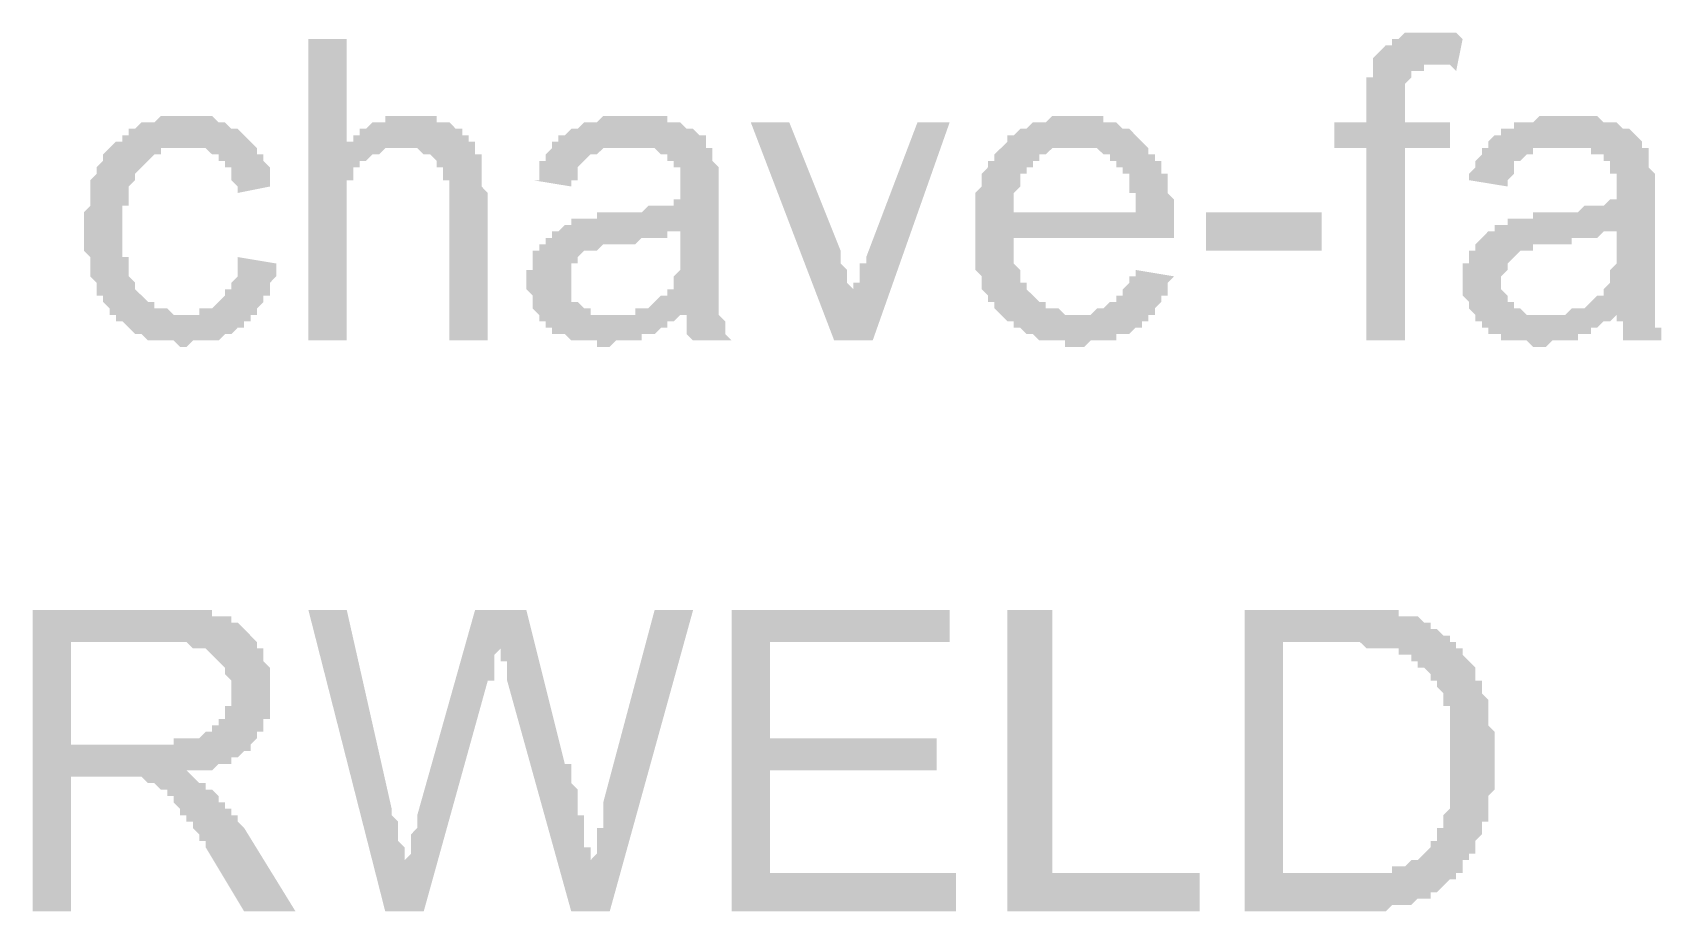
# Model space of a CAD drawing. Header units: millimetres. Extents: x 3949 to 6216, y -1987 to -943.
# Drawn here: x 4963.38 to 4975.78, y -1678.71 to -1672.02 of the extents above; entities that cross this region are included whole.
import ezdxf

# ---------------------------------------------------------------- set-up
doc = ezdxf.new("R2010")
doc.units = ezdxf.units.MM
doc.layers.add('PADRÃO DE ENTRADA', color=7, linetype='Continuous', lineweight=0)

msp = doc.modelspace()

# ---------------------------------------------------------------- hatches: boundary and pattern name
at = {"layer": 'PADRÃO DE ENTRADA', "transparency": 33554559}
for points in [[(4965.476, -1674.364), (4965.476, -1672.07), (4965.768, -1672.07), (4965.768, -1672.9), (4965.768, -1672.851), (4965.817, -1672.851), (4965.817, -1672.802), (4965.866, -1672.802), (4965.866, -1672.753), (4965.915, -1672.753), (4965.915, -1672.753), (4965.964, -1672.704), (4965.964, -1672.704), (4966.013, -1672.704), (4966.013, -1672.704), (4966.061, -1672.704), (4966.061, -1672.655), (4966.11, -1672.655), (4966.159, -1672.655), (4966.159, -1672.655), (4966.208, -1672.655), (4966.257, -1672.655), (4966.257, -1672.655), (4966.305, -1672.655), (4966.305, -1672.655), (4966.354, -1672.655), (4966.403, -1672.655), (4966.403, -1672.655), (4966.452, -1672.655), (4966.452, -1672.704), (4966.501, -1672.704), (4966.55, -1672.704), (4966.55, -1672.704), (4966.55, -1672.704), (4966.598, -1672.753), (4966.647, -1672.753), (4966.647, -1672.802), (4966.696, -1672.802), (4966.696, -1672.802), (4966.696, -1672.851), (4966.745, -1672.851), (4966.745, -1672.9), (4966.745, -1672.948), (4966.745, -1672.948), (4966.794, -1672.948), (4966.794, -1672.997), (4966.794, -1672.997), (4966.794, -1673.046), (4966.794, -1673.046), (4966.794, -1673.095), (4966.794, -1673.144), (4966.794, -1673.144), (4966.794, -1673.192), (4966.842, -1673.241), (4966.842, -1673.241), (4966.842, -1673.29), (4966.842, -1674.364), (4966.55, -1674.364), (4966.55, -1673.29), (4966.55, -1673.241), (4966.55, -1673.241), (4966.55, -1673.192), (4966.55, -1673.144), (4966.501, -1673.144), (4966.501, -1673.095), (4966.501, -1673.046), (4966.501, -1673.046), (4966.452, -1673.046), (4966.452, -1672.997), (4966.452, -1672.997), (4966.452, -1672.997), (4966.403, -1672.948), (4966.403, -1672.948), (4966.354, -1672.948), (4966.305, -1672.9), (4966.305, -1672.9), (4966.257, -1672.9), (4966.208, -1672.9), (4966.208, -1672.9), (4966.208, -1672.9), (4966.159, -1672.9), (4966.11, -1672.9), (4966.11, -1672.9), (4966.061, -1672.9), (4966.013, -1672.948), (4966.013, -1672.948), (4965.964, -1672.948), (4965.964, -1672.948), (4965.915, -1672.997), (4965.915, -1672.997), (4965.866, -1672.997), (4965.866, -1673.046), (4965.817, -1673.046), (4965.817, -1673.095), (4965.817, -1673.144), (4965.817, -1673.144), (4965.768, -1673.144), (4965.768, -1673.192), (4965.768, -1673.192), (4965.768, -1673.241), (4965.768, -1673.29), (4965.768, -1673.29), (4965.768, -1673.339), (4965.768, -1673.388), (4965.768, -1673.437), (4965.768, -1673.437), (4965.768, -1674.364)], [(4973.531, -1674.364), (4973.531, -1672.9), (4973.287, -1672.9), (4973.287, -1672.704), (4973.531, -1672.704), (4973.531, -1672.509), (4973.531, -1672.46), (4973.531, -1672.46), (4973.531, -1672.411), (4973.531, -1672.362), (4973.58, -1672.362), (4973.58, -1672.314), (4973.58, -1672.265), (4973.58, -1672.265), (4973.58, -1672.216), (4973.58, -1672.216), (4973.629, -1672.167), (4973.629, -1672.167), (4973.677, -1672.118), (4973.677, -1672.118), (4973.726, -1672.118), (4973.726, -1672.07), (4973.726, -1672.07), (4973.775, -1672.07), (4973.775, -1672.07), (4973.824, -1672.021), (4973.873, -1672.021), (4973.873, -1672.021), (4973.921, -1672.021), (4973.97, -1672.021), (4973.97, -1672.021), (4974.019, -1672.021), (4974.019, -1672.021), (4974.068, -1672.021), (4974.117, -1672.021), (4974.117, -1672.021), (4974.166, -1672.021), (4974.166, -1672.021), (4974.214, -1672.021), (4974.263, -1672.07), (4974.263, -1672.07), (4974.214, -1672.314), (4974.214, -1672.314), (4974.166, -1672.265), (4974.117, -1672.265), (4974.117, -1672.265), (4974.068, -1672.265), (4974.068, -1672.265), (4974.019, -1672.265), (4973.97, -1672.265), (4973.97, -1672.314), (4973.921, -1672.314), (4973.921, -1672.314), (4973.873, -1672.314), (4973.873, -1672.314), (4973.873, -1672.362), (4973.873, -1672.362), (4973.824, -1672.411), (4973.824, -1672.411), (4973.824, -1672.46), (4973.824, -1672.509), (4973.824, -1672.558), (4973.824, -1672.704), (4974.166, -1672.704), (4974.166, -1672.9), (4973.824, -1672.9), (4973.824, -1674.364)], [(4964.938, -1673.729), (4965.231, -1673.778), (4965.231, -1673.827), (4965.231, -1673.827), (4965.231, -1673.876), (4965.183, -1673.925), (4965.183, -1673.925), (4965.183, -1673.974), (4965.183, -1674.022), (4965.134, -1674.022), (4965.134, -1674.071), (4965.134, -1674.071), (4965.085, -1674.12), (4965.085, -1674.12), (4965.085, -1674.169), (4965.036, -1674.169), (4965.036, -1674.218), (4964.987, -1674.218), (4964.987, -1674.218), (4964.987, -1674.266), (4964.938, -1674.266), (4964.938, -1674.266), (4964.89, -1674.315), (4964.89, -1674.315), (4964.841, -1674.315), (4964.792, -1674.364), (4964.792, -1674.364), (4964.743, -1674.364), (4964.743, -1674.364), (4964.694, -1674.364), (4964.646, -1674.364), (4964.646, -1674.364), (4964.597, -1674.364), (4964.548, -1674.413), (4964.548, -1674.413), (4964.499, -1674.413), (4964.45, -1674.364), (4964.45, -1674.364), (4964.401, -1674.364), (4964.353, -1674.364), (4964.353, -1674.364), (4964.304, -1674.364), (4964.304, -1674.364), (4964.255, -1674.364), (4964.206, -1674.315), (4964.206, -1674.315), (4964.157, -1674.315), (4964.157, -1674.315), (4964.109, -1674.266), (4964.109, -1674.266), (4964.06, -1674.218), (4964.06, -1674.218), (4964.011, -1674.218), (4964.011, -1674.169), (4964.011, -1674.169), (4963.962, -1674.169), (4963.962, -1674.12), (4963.962, -1674.12), (4963.913, -1674.071), (4963.913, -1674.071), (4963.913, -1674.022), (4963.864, -1674.022), (4963.864, -1673.974), (4963.864, -1673.974), (4963.864, -1673.925), (4963.816, -1673.876), (4963.816, -1673.876), (4963.816, -1673.827), (4963.816, -1673.827), (4963.816, -1673.778), (4963.816, -1673.729), (4963.816, -1673.729), (4963.767, -1673.681), (4963.767, -1673.632), (4963.767, -1673.583), (4963.767, -1673.583), (4963.767, -1673.534), (4963.767, -1673.485), (4963.767, -1673.437), (4963.767, -1673.437), (4963.767, -1673.388), (4963.816, -1673.339), (4963.816, -1673.339), (4963.816, -1673.29), (4963.816, -1673.241), (4963.816, -1673.241), (4963.816, -1673.192), (4963.816, -1673.192), (4963.816, -1673.144), (4963.864, -1673.095), (4963.864, -1673.095), (4963.864, -1673.046), (4963.864, -1673.046), (4963.864, -1673.046), (4963.913, -1672.997), (4963.913, -1672.948), (4963.913, -1672.948), (4963.962, -1672.9), (4963.962, -1672.9), (4964.011, -1672.851), (4964.011, -1672.851), (4964.06, -1672.851), (4964.06, -1672.802), (4964.109, -1672.802), (4964.109, -1672.753), (4964.157, -1672.753), (4964.157, -1672.753), (4964.157, -1672.753), (4964.206, -1672.704), (4964.206, -1672.704), (4964.255, -1672.704), (4964.304, -1672.704), (4964.304, -1672.704), (4964.353, -1672.655), (4964.401, -1672.655), (4964.401, -1672.655), (4964.45, -1672.655), (4964.45, -1672.655), (4964.499, -1672.655), (4964.548, -1672.655), (4964.597, -1672.655), (4964.597, -1672.655), (4964.646, -1672.655), (4964.694, -1672.655), (4964.694, -1672.655), (4964.743, -1672.655), (4964.792, -1672.704), (4964.792, -1672.704), (4964.841, -1672.704), (4964.841, -1672.704), (4964.89, -1672.753), (4964.89, -1672.753), (4964.938, -1672.753), (4964.938, -1672.753), (4964.987, -1672.802), (4964.987, -1672.802), (4965.036, -1672.851), (4965.036, -1672.851), (4965.085, -1672.9), (4965.085, -1672.9), (4965.085, -1672.948), (4965.134, -1672.948), (4965.134, -1672.997), (4965.134, -1672.997), (4965.183, -1673.046), (4965.183, -1673.046), (4965.183, -1673.095), (4965.183, -1673.144), (4965.183, -1673.144), (4965.183, -1673.192), (4964.938, -1673.241), (4964.938, -1673.192), (4964.89, -1673.144), (4964.89, -1673.144), (4964.89, -1673.095), (4964.89, -1673.046), (4964.841, -1673.046), (4964.841, -1672.997), (4964.792, -1672.997), (4964.792, -1672.997), (4964.792, -1672.948), (4964.743, -1672.948), (4964.743, -1672.948), (4964.694, -1672.9), (4964.694, -1672.9), (4964.646, -1672.9), (4964.646, -1672.9), (4964.597, -1672.9), (4964.548, -1672.9), (4964.548, -1672.9), (4964.499, -1672.9), (4964.499, -1672.9), (4964.45, -1672.9), (4964.401, -1672.9), (4964.401, -1672.9), (4964.353, -1672.9), (4964.353, -1672.948), (4964.304, -1672.948), (4964.304, -1672.948), (4964.255, -1672.997), (4964.255, -1672.997), (4964.206, -1673.046), (4964.206, -1673.046), (4964.206, -1673.046), (4964.157, -1673.095), (4964.157, -1673.095), (4964.157, -1673.144), (4964.157, -1673.144), (4964.109, -1673.192), (4964.109, -1673.192), (4964.109, -1673.241), (4964.109, -1673.241), (4964.109, -1673.29), (4964.109, -1673.339), (4964.06, -1673.339), (4964.06, -1673.388), (4964.06, -1673.437), (4964.06, -1673.485), (4964.06, -1673.534), (4964.06, -1673.534), (4964.06, -1673.583), (4964.06, -1673.583), (4964.06, -1673.632), (4964.06, -1673.681), (4964.06, -1673.729), (4964.109, -1673.729), (4964.109, -1673.778), (4964.109, -1673.827), (4964.109, -1673.827), (4964.109, -1673.876), (4964.109, -1673.876), (4964.157, -1673.925), (4964.157, -1673.925), (4964.157, -1673.974), (4964.157, -1673.974), (4964.206, -1674.022), (4964.206, -1674.022), (4964.206, -1674.022), (4964.255, -1674.071), (4964.255, -1674.071), (4964.304, -1674.071), (4964.304, -1674.12), (4964.353, -1674.12), (4964.353, -1674.12), (4964.401, -1674.12), (4964.45, -1674.169), (4964.45, -1674.169), (4964.499, -1674.169), (4964.548, -1674.169), (4964.548, -1674.169), (4964.548, -1674.169), (4964.597, -1674.169), (4964.646, -1674.169), (4964.646, -1674.12), (4964.694, -1674.12), (4964.743, -1674.12), (4964.743, -1674.12), (4964.792, -1674.071), (4964.792, -1674.071), (4964.792, -1674.071), (4964.841, -1674.022), (4964.841, -1674.022), (4964.841, -1673.974), (4964.89, -1673.974), (4964.89, -1673.925), (4964.89, -1673.925), (4964.938, -1673.876), (4964.938, -1673.876), (4964.938, -1673.827), (4964.938, -1673.778), (4964.938, -1673.729), (4964.938, -1673.729)], [(4969.479, -1674.364), (4968.844, -1672.704), (4969.137, -1672.704), (4969.528, -1673.681), (4969.528, -1673.729), (4969.528, -1673.729), (4969.528, -1673.778), (4969.576, -1673.827), (4969.576, -1673.827), (4969.576, -1673.876), (4969.576, -1673.876), (4969.576, -1673.925), (4969.625, -1673.974), (4969.625, -1673.974), (4969.625, -1674.022), (4969.625, -1673.974), (4969.625, -1673.974), (4969.625, -1673.925), (4969.674, -1673.925), (4969.674, -1673.876), (4969.674, -1673.876), (4969.674, -1673.827), (4969.674, -1673.778), (4969.723, -1673.778), (4969.723, -1673.729), (4969.723, -1673.729), (4970.113, -1672.704), (4970.358, -1672.704), (4969.772, -1674.364)], [(4966.061, -1678.709), (4965.476, -1676.415), (4965.768, -1676.415), (4966.11, -1677.928), (4966.11, -1677.928), (4966.11, -1677.977), (4966.159, -1678.026), (4966.159, -1678.026), (4966.159, -1678.074), (4966.159, -1678.123), (4966.159, -1678.123), (4966.159, -1678.172), (4966.159, -1678.172), (4966.208, -1678.221), (4966.208, -1678.27), (4966.208, -1678.27), (4966.208, -1678.319), (4966.208, -1678.367), (4966.208, -1678.367), (4966.208, -1678.319), (4966.257, -1678.27), (4966.257, -1678.221), (4966.257, -1678.172), (4966.257, -1678.172), (4966.257, -1678.123), (4966.305, -1678.074), (4966.305, -1678.074), (4966.305, -1678.026), (4966.305, -1678.026), (4966.305, -1677.977), (4966.305, -1677.977), (4966.305, -1677.977), (4966.305, -1677.977), (4966.745, -1676.415), (4967.135, -1676.415), (4967.428, -1677.586), (4967.477, -1677.586), (4967.477, -1677.635), (4967.477, -1677.684), (4967.477, -1677.684), (4967.477, -1677.733), (4967.526, -1677.782), (4967.526, -1677.782), (4967.526, -1677.83), (4967.526, -1677.879), (4967.526, -1677.879), (4967.526, -1677.928), (4967.526, -1677.977), (4967.575, -1677.977), (4967.575, -1678.026), (4967.575, -1678.074), (4967.575, -1678.074), (4967.575, -1678.123), (4967.575, -1678.123), (4967.575, -1678.172), (4967.575, -1678.221), (4967.624, -1678.221), (4967.624, -1678.27), (4967.624, -1678.319), (4967.624, -1678.319), (4967.624, -1678.367), (4967.624, -1678.367), (4967.624, -1678.367), (4967.624, -1678.319), (4967.624, -1678.319), (4967.672, -1678.27), (4967.672, -1678.221), (4967.672, -1678.221), (4967.672, -1678.172), (4967.672, -1678.123), (4967.672, -1678.123), (4967.672, -1678.074), (4967.721, -1678.074), (4967.721, -1678.026), (4967.721, -1677.977), (4967.721, -1677.928), (4967.721, -1677.928), (4967.721, -1677.879), (4968.112, -1676.415), (4968.405, -1676.415), (4967.77, -1678.709), (4967.477, -1678.709), (4966.989, -1676.952), (4966.989, -1676.903), (4966.989, -1676.854), (4966.989, -1676.805), (4966.94, -1676.805), (4966.94, -1676.756), (4966.94, -1676.756), (4966.94, -1676.707), (4966.94, -1676.707), (4966.94, -1676.707), (4966.94, -1676.707), (4966.891, -1676.756), (4966.891, -1676.805), (4966.891, -1676.805), (4966.891, -1676.854), (4966.891, -1676.903), (4966.891, -1676.903), (4966.891, -1676.952), (4966.842, -1676.952), (4966.354, -1678.709)], [(4968.698, -1678.709), (4968.698, -1676.415), (4970.358, -1676.415), (4970.358, -1676.659), (4968.991, -1676.659), (4968.991, -1677.391), (4970.26, -1677.391), (4970.26, -1677.635), (4968.991, -1677.635), (4968.991, -1678.416), (4970.406, -1678.416), (4970.406, -1678.709)], [(4970.797, -1678.709), (4970.797, -1676.415), (4971.139, -1676.415), (4971.139, -1678.416), (4972.262, -1678.416), (4972.262, -1678.709)]]:
    msp.add_hatch(color=7, dxfattribs=at).paths.add_polyline_path(points)
h = msp.add_hatch(color=7, dxfattribs=at)
h.paths.add_polyline_path([(4968.356, -1674.169), (4968.307, -1674.169), (4968.258, -1674.218), (4968.258, -1674.218), (4968.209, -1674.218), (4968.209, -1674.266), (4968.161, -1674.266), (4968.161, -1674.266), (4968.112, -1674.315), (4968.112, -1674.315), (4968.063, -1674.315), (4968.014, -1674.315), (4968.014, -1674.315), (4968.014, -1674.364), (4967.965, -1674.364), (4967.965, -1674.364), (4967.917, -1674.364), (4967.868, -1674.364), (4967.868, -1674.364), (4967.819, -1674.364), (4967.77, -1674.413), (4967.77, -1674.413), (4967.721, -1674.413), (4967.672, -1674.413), (4967.672, -1674.364), (4967.624, -1674.364), (4967.575, -1674.364), (4967.526, -1674.364), (4967.526, -1674.364), (4967.477, -1674.364), (4967.477, -1674.364), (4967.428, -1674.315), (4967.38, -1674.315), (4967.38, -1674.315), (4967.331, -1674.315), (4967.331, -1674.266), (4967.331, -1674.266), (4967.282, -1674.266), (4967.282, -1674.218), (4967.233, -1674.218), (4967.233, -1674.169), (4967.233, -1674.169), (4967.184, -1674.12), (4967.184, -1674.12), (4967.184, -1674.071), (4967.184, -1674.071), (4967.184, -1674.022), (4967.135, -1673.974), (4967.135, -1673.974), (4967.135, -1673.925), (4967.135, -1673.925), (4967.135, -1673.876), (4967.135, -1673.827), (4967.184, -1673.827), (4967.184, -1673.778), (4967.184, -1673.778), (4967.184, -1673.729), (4967.184, -1673.681), (4967.233, -1673.681), (4967.233, -1673.681), (4967.233, -1673.632), (4967.282, -1673.632), (4967.282, -1673.583), (4967.331, -1673.583), (4967.331, -1673.534), (4967.38, -1673.534), (4967.38, -1673.534), (4967.428, -1673.485), (4967.428, -1673.485), (4967.477, -1673.485), (4967.477, -1673.437), (4967.526, -1673.437), (4967.575, -1673.437), (4967.575, -1673.437), (4967.624, -1673.437), (4967.624, -1673.437), (4967.672, -1673.437), (4967.672, -1673.388), (4967.721, -1673.388), (4967.77, -1673.388), (4967.819, -1673.388), (4967.868, -1673.388), (4967.868, -1673.388), (4967.917, -1673.388), (4967.965, -1673.388), (4968.014, -1673.388), (4968.014, -1673.388), (4968.063, -1673.339), (4968.112, -1673.339), (4968.112, -1673.339), (4968.161, -1673.339), (4968.209, -1673.339), (4968.209, -1673.339), (4968.258, -1673.339), (4968.258, -1673.29), (4968.307, -1673.29), (4968.307, -1673.29), (4968.307, -1673.241), (4968.307, -1673.241), (4968.307, -1673.241), (4968.307, -1673.192), (4968.307, -1673.144), (4968.307, -1673.095), (4968.307, -1673.095), (4968.307, -1673.046), (4968.258, -1673.046), (4968.258, -1672.997), (4968.258, -1672.997), (4968.209, -1672.997), (4968.209, -1672.948), (4968.209, -1672.948), (4968.161, -1672.948), (4968.161, -1672.948), (4968.112, -1672.9), (4968.063, -1672.9), (4968.063, -1672.9), (4968.014, -1672.9), (4967.965, -1672.9), (4967.965, -1672.9), (4967.917, -1672.9), (4967.868, -1672.9), (4967.819, -1672.9), (4967.819, -1672.9), (4967.77, -1672.9), (4967.721, -1672.9), (4967.721, -1672.9), (4967.672, -1672.948), (4967.672, -1672.948), (4967.624, -1672.948), (4967.624, -1672.948), (4967.575, -1672.997), (4967.575, -1672.997), (4967.575, -1672.997), (4967.526, -1673.046), (4967.526, -1673.046), (4967.526, -1673.095), (4967.526, -1673.144), (4967.477, -1673.144), (4967.477, -1673.192), (4967.477, -1673.192), (4967.184, -1673.144), (4967.233, -1673.144), (4967.233, -1673.095), (4967.233, -1673.046), (4967.233, -1673.046), (4967.233, -1672.997), (4967.282, -1672.997), (4967.282, -1672.948), (4967.282, -1672.948), (4967.331, -1672.9), (4967.331, -1672.9), (4967.331, -1672.851), (4967.38, -1672.851), (4967.38, -1672.802), (4967.428, -1672.802), (4967.428, -1672.802), (4967.477, -1672.753), (4967.477, -1672.753), (4967.526, -1672.753), (4967.575, -1672.704), (4967.575, -1672.704), (4967.624, -1672.704), (4967.624, -1672.704), (4967.672, -1672.704), (4967.672, -1672.704), (4967.721, -1672.655), (4967.77, -1672.655), (4967.77, -1672.655), (4967.819, -1672.655), (4967.868, -1672.655), (4967.868, -1672.655), (4967.917, -1672.655), (4967.965, -1672.655), (4967.965, -1672.655), (4968.014, -1672.655), (4968.063, -1672.655), (4968.112, -1672.655), (4968.112, -1672.655), (4968.161, -1672.655), (4968.209, -1672.655), (4968.209, -1672.704), (4968.258, -1672.704), (4968.258, -1672.704), (4968.307, -1672.704), (4968.307, -1672.704), (4968.356, -1672.753), (4968.405, -1672.753), (4968.405, -1672.753), (4968.454, -1672.802), (4968.454, -1672.802), (4968.502, -1672.802), (4968.502, -1672.851), (4968.502, -1672.851), (4968.502, -1672.9), (4968.551, -1672.9), (4968.551, -1672.948), (4968.551, -1672.948), (4968.551, -1672.997), (4968.6, -1673.046), (4968.6, -1673.046), (4968.6, -1673.046), (4968.6, -1673.095), (4968.6, -1673.144), (4968.6, -1673.144), (4968.6, -1673.192), (4968.6, -1673.241), (4968.6, -1673.29), (4968.6, -1673.29), (4968.6, -1673.681), (4968.6, -1673.729), (4968.6, -1673.778), (4968.6, -1673.778), (4968.6, -1673.827), (4968.6, -1673.876), (4968.6, -1673.925), (4968.6, -1673.974), (4968.6, -1673.974), (4968.6, -1674.022), (4968.6, -1674.022), (4968.6, -1674.071), (4968.6, -1674.071), (4968.6, -1674.12), (4968.6, -1674.12), (4968.6, -1674.169), (4968.6, -1674.169), (4968.6, -1674.169), (4968.649, -1674.218), (4968.649, -1674.266), (4968.649, -1674.266), (4968.649, -1674.315), (4968.649, -1674.315), (4968.698, -1674.364), (4968.405, -1674.364), (4968.356, -1674.315), (4968.356, -1674.315), (4968.356, -1674.266), (4968.356, -1674.218), (4968.356, -1674.218), (4968.356, -1674.169), (4968.356, -1674.169)], flags=0)
h.paths.add_polyline_path([(4968.307, -1673.534), (4968.307, -1673.534), (4968.258, -1673.534), (4968.258, -1673.534), (4968.209, -1673.534), (4968.209, -1673.583), (4968.161, -1673.583), (4968.112, -1673.583), (4968.112, -1673.583), (4968.063, -1673.583), (4968.014, -1673.583), (4968.014, -1673.583), (4967.965, -1673.632), (4967.917, -1673.632), (4967.868, -1673.632), (4967.868, -1673.632), (4967.819, -1673.632), (4967.77, -1673.632), (4967.721, -1673.632), (4967.721, -1673.632), (4967.672, -1673.681), (4967.624, -1673.681), (4967.624, -1673.681), (4967.624, -1673.681), (4967.575, -1673.681), (4967.526, -1673.729), (4967.526, -1673.729), (4967.526, -1673.778), (4967.477, -1673.778), (4967.477, -1673.778), (4967.477, -1673.827), (4967.477, -1673.876), (4967.477, -1673.876), (4967.477, -1673.925), (4967.477, -1673.925), (4967.477, -1673.974), (4967.477, -1674.022), (4967.477, -1674.022), (4967.477, -1674.071), (4967.526, -1674.071), (4967.526, -1674.071), (4967.575, -1674.12), (4967.575, -1674.12), (4967.624, -1674.12), (4967.624, -1674.169), (4967.672, -1674.169), (4967.721, -1674.169), (4967.721, -1674.169), (4967.77, -1674.169), (4967.77, -1674.169), (4967.819, -1674.169), (4967.868, -1674.169), (4967.868, -1674.169), (4967.917, -1674.169), (4967.965, -1674.169), (4967.965, -1674.12), (4968.014, -1674.12), (4968.014, -1674.12), (4968.063, -1674.12), (4968.063, -1674.12), (4968.112, -1674.071), (4968.112, -1674.071), (4968.161, -1674.022), (4968.161, -1674.022), (4968.209, -1674.022), (4968.209, -1673.974), (4968.258, -1673.974), (4968.258, -1673.925), (4968.258, -1673.925), (4968.258, -1673.876), (4968.258, -1673.876), (4968.307, -1673.827), (4968.307, -1673.778), (4968.307, -1673.778), (4968.307, -1673.729), (4968.307, -1673.681), (4968.307, -1673.681), (4968.307, -1673.632), (4968.307, -1673.632)], flags=0)
h = msp.add_hatch(color=7, dxfattribs=at)
h.paths.add_polyline_path([(4971.773, -1673.827), (4972.066, -1673.876), (4972.066, -1673.876), (4972.017, -1673.925), (4972.017, -1673.974), (4972.017, -1673.974), (4972.017, -1674.022), (4971.969, -1674.022), (4971.969, -1674.071), (4971.969, -1674.071), (4971.92, -1674.12), (4971.92, -1674.12), (4971.92, -1674.169), (4971.871, -1674.169), (4971.871, -1674.218), (4971.822, -1674.218), (4971.822, -1674.266), (4971.822, -1674.266), (4971.773, -1674.266), (4971.773, -1674.266), (4971.725, -1674.315), (4971.725, -1674.315), (4971.676, -1674.315), (4971.627, -1674.315), (4971.627, -1674.364), (4971.578, -1674.364), (4971.578, -1674.364), (4971.529, -1674.364), (4971.48, -1674.364), (4971.48, -1674.364), (4971.432, -1674.364), (4971.383, -1674.413), (4971.383, -1674.413), (4971.334, -1674.413), (4971.334, -1674.413), (4971.285, -1674.413), (4971.236, -1674.413), (4971.236, -1674.364), (4971.188, -1674.364), (4971.139, -1674.364), (4971.139, -1674.364), (4971.09, -1674.364), (4971.041, -1674.364), (4971.041, -1674.364), (4970.992, -1674.315), (4970.992, -1674.315), (4970.943, -1674.315), (4970.943, -1674.315), (4970.895, -1674.266), (4970.895, -1674.266), (4970.846, -1674.266), (4970.846, -1674.218), (4970.797, -1674.218), (4970.797, -1674.218), (4970.748, -1674.169), (4970.748, -1674.169), (4970.748, -1674.169), (4970.699, -1674.12), (4970.699, -1674.12), (4970.699, -1674.071), (4970.65, -1674.071), (4970.65, -1674.022), (4970.65, -1674.022), (4970.602, -1673.974), (4970.602, -1673.974), (4970.602, -1673.925), (4970.602, -1673.876), (4970.602, -1673.876), (4970.553, -1673.827), (4970.553, -1673.827), (4970.553, -1673.778), (4970.553, -1673.729), (4970.553, -1673.729), (4970.553, -1673.681), (4970.553, -1673.632), (4970.553, -1673.583), (4970.553, -1673.583), (4970.553, -1673.534), (4970.553, -1673.485), (4970.553, -1673.485), (4970.553, -1673.437), (4970.553, -1673.388), (4970.553, -1673.339), (4970.553, -1673.339), (4970.553, -1673.29), (4970.553, -1673.241), (4970.553, -1673.241), (4970.602, -1673.192), (4970.602, -1673.192), (4970.602, -1673.144), (4970.602, -1673.095), (4970.602, -1673.095), (4970.65, -1673.046), (4970.65, -1673.046), (4970.65, -1672.997), (4970.699, -1672.997), (4970.699, -1672.948), (4970.699, -1672.948), (4970.748, -1672.9), (4970.748, -1672.9), (4970.748, -1672.9), (4970.797, -1672.851), (4970.797, -1672.851), (4970.797, -1672.802), (4970.846, -1672.802), (4970.846, -1672.802), (4970.895, -1672.753), (4970.895, -1672.753), (4970.943, -1672.753), (4970.992, -1672.704), (4970.992, -1672.704), (4971.041, -1672.704), (4971.041, -1672.704), (4971.09, -1672.704), (4971.139, -1672.655), (4971.139, -1672.655), (4971.188, -1672.655), (4971.188, -1672.655), (4971.236, -1672.655), (4971.285, -1672.655), (4971.334, -1672.655), (4971.334, -1672.655), (4971.334, -1672.655), (4971.383, -1672.655), (4971.432, -1672.655), (4971.432, -1672.655), (4971.48, -1672.655), (4971.529, -1672.655), (4971.529, -1672.704), (4971.578, -1672.704), (4971.578, -1672.704), (4971.627, -1672.704), (4971.627, -1672.704), (4971.676, -1672.753), (4971.725, -1672.753), (4971.725, -1672.753), (4971.773, -1672.802), (4971.773, -1672.802), (4971.822, -1672.851), (4971.822, -1672.851), (4971.822, -1672.851), (4971.871, -1672.9), (4971.871, -1672.9), (4971.871, -1672.948), (4971.92, -1672.948), (4971.92, -1672.948), (4971.92, -1672.997), (4971.969, -1672.997), (4971.969, -1673.046), (4971.969, -1673.095), (4972.017, -1673.095), (4972.017, -1673.144), (4972.017, -1673.144), (4972.017, -1673.192), (4972.017, -1673.192), (4972.017, -1673.241), (4972.066, -1673.29), (4972.066, -1673.29), (4972.066, -1673.339), (4972.066, -1673.388), (4972.066, -1673.437), (4972.066, -1673.437), (4972.066, -1673.485), (4972.066, -1673.534), (4972.066, -1673.534), (4972.066, -1673.583), (4972.066, -1673.583), (4970.846, -1673.583), (4970.846, -1673.632), (4970.846, -1673.681), (4970.846, -1673.681), (4970.846, -1673.729), (4970.846, -1673.778), (4970.846, -1673.778), (4970.895, -1673.827), (4970.895, -1673.876), (4970.895, -1673.876), (4970.895, -1673.925), (4970.943, -1673.925), (4970.943, -1673.974), (4970.943, -1673.974), (4970.992, -1674.022), (4970.992, -1674.022), (4970.992, -1674.022), (4971.041, -1674.071), (4971.041, -1674.071), (4971.09, -1674.071), (4971.09, -1674.12), (4971.139, -1674.12), (4971.139, -1674.12), (4971.188, -1674.12), (4971.236, -1674.169), (4971.236, -1674.169), (4971.285, -1674.169), (4971.334, -1674.169), (4971.334, -1674.169), (4971.383, -1674.169), (4971.383, -1674.169), (4971.432, -1674.169), (4971.48, -1674.12), (4971.48, -1674.12), (4971.529, -1674.12), (4971.529, -1674.12), (4971.578, -1674.071), (4971.578, -1674.071), (4971.627, -1674.071), (4971.627, -1674.022), (4971.676, -1674.022), (4971.676, -1673.974), (4971.676, -1673.974), (4971.725, -1673.925), (4971.725, -1673.925), (4971.725, -1673.876), (4971.773, -1673.876), (4971.773, -1673.827), (4971.773, -1673.827)], flags=0)
h.paths.add_polyline_path([(4970.846, -1673.388), (4971.773, -1673.388), (4971.773, -1673.339), (4971.773, -1673.29), (4971.773, -1673.241), (4971.725, -1673.241), (4971.725, -1673.192), (4971.725, -1673.144), (4971.725, -1673.144), (4971.725, -1673.095), (4971.676, -1673.095), (4971.676, -1673.046), (4971.676, -1673.046), (4971.627, -1673.046), (4971.627, -1672.997), (4971.578, -1672.997), (4971.578, -1672.948), (4971.529, -1672.948), (4971.529, -1672.948), (4971.48, -1672.9), (4971.48, -1672.9), (4971.432, -1672.9), (4971.383, -1672.9), (4971.383, -1672.9), (4971.334, -1672.9), (4971.334, -1672.9), (4971.285, -1672.9), (4971.236, -1672.9), (4971.236, -1672.9), (4971.188, -1672.9), (4971.139, -1672.9), (4971.139, -1672.9), (4971.09, -1672.948), (4971.09, -1672.948), (4971.041, -1672.948), (4971.041, -1672.997), (4970.992, -1672.997), (4970.992, -1672.997), (4970.992, -1673.046), (4970.943, -1673.046), (4970.943, -1673.095), (4970.895, -1673.095), (4970.895, -1673.144), (4970.895, -1673.144), (4970.895, -1673.192), (4970.846, -1673.241), (4970.846, -1673.241), (4970.846, -1673.29), (4970.846, -1673.339), (4970.846, -1673.339), (4970.846, -1673.388)], flags=0)
h = msp.add_hatch(color=7, dxfattribs=at)
h.paths.add_polyline_path([(4975.435, -1674.169), (4975.435, -1674.169), (4975.386, -1674.218), (4975.386, -1674.218), (4975.337, -1674.218), (4975.288, -1674.266), (4975.288, -1674.266), (4975.24, -1674.266), (4975.24, -1674.315), (4975.191, -1674.315), (4975.191, -1674.315), (4975.142, -1674.315), (4975.142, -1674.315), (4975.142, -1674.364), (4975.093, -1674.364), (4975.044, -1674.364), (4975.044, -1674.364), (4974.995, -1674.364), (4974.947, -1674.364), (4974.947, -1674.364), (4974.898, -1674.413), (4974.849, -1674.413), (4974.849, -1674.413), (4974.8, -1674.413), (4974.751, -1674.364), (4974.751, -1674.364), (4974.703, -1674.364), (4974.654, -1674.364), (4974.654, -1674.364), (4974.605, -1674.364), (4974.556, -1674.364), (4974.556, -1674.315), (4974.507, -1674.315), (4974.507, -1674.315), (4974.458, -1674.315), (4974.458, -1674.266), (4974.41, -1674.266), (4974.41, -1674.266), (4974.41, -1674.218), (4974.361, -1674.218), (4974.361, -1674.169), (4974.361, -1674.169), (4974.312, -1674.12), (4974.312, -1674.12), (4974.312, -1674.071), (4974.312, -1674.071), (4974.263, -1674.022), (4974.263, -1673.974), (4974.263, -1673.974), (4974.263, -1673.925), (4974.263, -1673.925), (4974.263, -1673.876), (4974.263, -1673.827), (4974.263, -1673.827), (4974.263, -1673.778), (4974.312, -1673.778), (4974.312, -1673.729), (4974.312, -1673.681), (4974.312, -1673.681), (4974.361, -1673.681), (4974.361, -1673.632), (4974.361, -1673.632), (4974.41, -1673.583), (4974.41, -1673.583), (4974.458, -1673.534), (4974.458, -1673.534), (4974.507, -1673.534), (4974.507, -1673.485), (4974.556, -1673.485), (4974.605, -1673.485), (4974.605, -1673.437), (4974.654, -1673.437), (4974.654, -1673.437), (4974.703, -1673.437), (4974.703, -1673.437), (4974.751, -1673.437), (4974.8, -1673.437), (4974.8, -1673.388), (4974.849, -1673.388), (4974.898, -1673.388), (4974.947, -1673.388), (4974.947, -1673.388), (4974.995, -1673.388), (4975.044, -1673.388), (4975.093, -1673.388), (4975.142, -1673.388), (4975.142, -1673.388), (4975.191, -1673.339), (4975.24, -1673.339), (4975.24, -1673.339), (4975.288, -1673.339), (4975.288, -1673.339), (4975.337, -1673.339), (4975.337, -1673.339), (4975.386, -1673.29), (4975.386, -1673.29), (4975.435, -1673.29), (4975.435, -1673.241), (4975.435, -1673.241), (4975.435, -1673.241), (4975.435, -1673.192), (4975.435, -1673.144), (4975.435, -1673.095), (4975.386, -1673.095), (4975.386, -1673.046), (4975.386, -1673.046), (4975.386, -1672.997), (4975.337, -1672.997), (4975.337, -1672.997), (4975.337, -1672.948), (4975.288, -1672.948), (4975.288, -1672.948), (4975.24, -1672.948), (4975.24, -1672.9), (4975.191, -1672.9), (4975.142, -1672.9), (4975.142, -1672.9), (4975.093, -1672.9), (4975.044, -1672.9), (4975.044, -1672.9), (4974.995, -1672.9), (4974.947, -1672.9), (4974.898, -1672.9), (4974.898, -1672.9), (4974.849, -1672.9), (4974.8, -1672.9), (4974.8, -1672.948), (4974.751, -1672.948), (4974.751, -1672.948), (4974.751, -1672.948), (4974.703, -1672.997), (4974.703, -1672.997), (4974.654, -1672.997), (4974.654, -1673.046), (4974.654, -1673.046), (4974.654, -1673.095), (4974.605, -1673.144), (4974.605, -1673.144), (4974.605, -1673.192), (4974.605, -1673.192), (4974.312, -1673.144), (4974.312, -1673.144), (4974.312, -1673.095), (4974.361, -1673.046), (4974.361, -1673.046), (4974.361, -1672.997), (4974.361, -1672.997), (4974.41, -1672.948), (4974.41, -1672.948), (4974.41, -1672.9), (4974.458, -1672.9), (4974.458, -1672.851), (4974.458, -1672.851), (4974.507, -1672.802), (4974.507, -1672.802), (4974.556, -1672.802), (4974.556, -1672.753), (4974.605, -1672.753), (4974.654, -1672.753), (4974.654, -1672.704), (4974.703, -1672.704), (4974.703, -1672.704), (4974.751, -1672.704), (4974.751, -1672.704), (4974.8, -1672.704), (4974.849, -1672.655), (4974.849, -1672.655), (4974.898, -1672.655), (4974.947, -1672.655), (4974.947, -1672.655), (4974.995, -1672.655), (4975.044, -1672.655), (4975.044, -1672.655), (4975.093, -1672.655), (4975.142, -1672.655), (4975.191, -1672.655), (4975.191, -1672.655), (4975.24, -1672.655), (4975.288, -1672.655), (4975.288, -1672.655), (4975.337, -1672.704), (4975.386, -1672.704), (4975.386, -1672.704), (4975.435, -1672.704), (4975.435, -1672.704), (4975.484, -1672.753), (4975.533, -1672.753), (4975.533, -1672.753), (4975.581, -1672.802), (4975.581, -1672.802), (4975.581, -1672.802), (4975.63, -1672.851), (4975.63, -1672.851), (4975.63, -1672.9), (4975.679, -1672.9), (4975.679, -1672.948), (4975.679, -1672.948), (4975.679, -1672.997), (4975.679, -1673.046), (4975.679, -1673.046), (4975.679, -1673.046), (4975.728, -1673.095), (4975.728, -1673.144), (4975.728, -1673.144), (4975.728, -1673.192), (4975.728, -1673.241), (4975.728, -1673.29), (4975.728, -1673.29), (4975.728, -1673.681), (4975.728, -1673.729), (4975.728, -1673.778), (4975.728, -1673.778), (4975.728, -1673.827), (4975.728, -1673.876), (4975.728, -1673.925), (4975.728, -1673.974), (4975.728, -1673.974), (4975.728, -1674.022), (4975.728, -1674.022), (4975.728, -1674.071), (4975.728, -1674.071), (4975.728, -1674.12), (4975.728, -1674.12), (4975.728, -1674.169), (4975.728, -1674.169), (4975.728, -1674.169), (4975.728, -1674.218), (4975.728, -1674.266), (4975.777, -1674.266), (4975.777, -1674.315), (4975.777, -1674.315), (4975.777, -1674.364), (4975.484, -1674.364), (4975.484, -1674.315), (4975.484, -1674.315), (4975.484, -1674.266), (4975.484, -1674.218), (4975.435, -1674.218), (4975.435, -1674.169), (4975.435, -1674.169)], flags=0)
h.paths.add_polyline_path([(4975.435, -1673.534), (4975.386, -1673.534), (4975.386, -1673.534), (4975.337, -1673.534), (4975.337, -1673.534), (4975.288, -1673.583), (4975.288, -1673.583), (4975.24, -1673.583), (4975.191, -1673.583), (4975.191, -1673.583), (4975.142, -1673.583), (4975.093, -1673.583), (4975.093, -1673.632), (4975.044, -1673.632), (4974.995, -1673.632), (4974.947, -1673.632), (4974.947, -1673.632), (4974.898, -1673.632), (4974.849, -1673.632), (4974.8, -1673.632), (4974.8, -1673.681), (4974.751, -1673.681), (4974.751, -1673.681), (4974.703, -1673.681), (4974.703, -1673.681), (4974.654, -1673.729), (4974.654, -1673.729), (4974.605, -1673.778), (4974.605, -1673.778), (4974.605, -1673.778), (4974.605, -1673.827), (4974.556, -1673.876), (4974.556, -1673.876), (4974.556, -1673.925), (4974.556, -1673.925), (4974.556, -1673.974), (4974.605, -1674.022), (4974.605, -1674.022), (4974.605, -1674.071), (4974.654, -1674.071), (4974.654, -1674.071), (4974.654, -1674.12), (4974.703, -1674.12), (4974.703, -1674.12), (4974.751, -1674.169), (4974.8, -1674.169), (4974.8, -1674.169), (4974.849, -1674.169), (4974.898, -1674.169), (4974.898, -1674.169), (4974.947, -1674.169), (4974.995, -1674.169), (4974.995, -1674.169), (4975.044, -1674.169), (4975.044, -1674.169), (4975.093, -1674.12), (4975.142, -1674.12), (4975.142, -1674.12), (4975.191, -1674.12), (4975.191, -1674.12), (4975.24, -1674.071), (4975.24, -1674.071), (4975.288, -1674.022), (4975.288, -1674.022), (4975.337, -1674.022), (4975.337, -1673.974), (4975.337, -1673.974), (4975.386, -1673.925), (4975.386, -1673.925), (4975.386, -1673.876), (4975.386, -1673.876), (4975.386, -1673.827), (4975.435, -1673.778), (4975.435, -1673.778), (4975.435, -1673.729), (4975.435, -1673.681), (4975.435, -1673.681), (4975.435, -1673.632), (4975.435, -1673.632)], flags=0)
h = msp.add_hatch(color=7, dxfattribs=at)
h.paths.add_polyline_path([(4963.376, -1678.709), (4963.376, -1676.415), (4964.353, -1676.415), (4964.401, -1676.415), (4964.45, -1676.415), (4964.499, -1676.415), (4964.548, -1676.415), (4964.548, -1676.415), (4964.597, -1676.415), (4964.646, -1676.415), (4964.646, -1676.415), (4964.694, -1676.415), (4964.743, -1676.415), (4964.743, -1676.463), (4964.792, -1676.463), (4964.792, -1676.463), (4964.841, -1676.463), (4964.841, -1676.463), (4964.89, -1676.463), (4964.89, -1676.512), (4964.938, -1676.512), (4964.938, -1676.512), (4964.987, -1676.561), (4964.987, -1676.561), (4965.036, -1676.61), (4965.036, -1676.61), (4965.085, -1676.659), (4965.085, -1676.659), (4965.085, -1676.707), (4965.134, -1676.707), (4965.134, -1676.756), (4965.134, -1676.756), (4965.134, -1676.805), (4965.183, -1676.854), (4965.183, -1676.854), (4965.183, -1676.903), (4965.183, -1676.903), (4965.183, -1676.952), (4965.183, -1677), (4965.183, -1677), (4965.183, -1677.049), (4965.183, -1677.049), (4965.183, -1677.098), (4965.183, -1677.147), (4965.183, -1677.147), (4965.183, -1677.196), (4965.183, -1677.245), (4965.134, -1677.245), (4965.134, -1677.293), (4965.134, -1677.293), (4965.134, -1677.342), (4965.085, -1677.342), (4965.085, -1677.391), (4965.085, -1677.391), (4965.036, -1677.44), (4965.036, -1677.44), (4965.036, -1677.489), (4964.987, -1677.489), (4964.987, -1677.489), (4964.938, -1677.537), (4964.938, -1677.537), (4964.89, -1677.537), (4964.89, -1677.586), (4964.841, -1677.586), (4964.841, -1677.586), (4964.792, -1677.586), (4964.743, -1677.635), (4964.743, -1677.635), (4964.694, -1677.635), (4964.646, -1677.635), (4964.646, -1677.635), (4964.597, -1677.635), (4964.548, -1677.635), (4964.548, -1677.635), (4964.597, -1677.684), (4964.597, -1677.684), (4964.646, -1677.733), (4964.646, -1677.733), (4964.694, -1677.733), (4964.694, -1677.782), (4964.743, -1677.782), (4964.743, -1677.782), (4964.792, -1677.83), (4964.792, -1677.83), (4964.792, -1677.879), (4964.841, -1677.879), (4964.841, -1677.928), (4964.89, -1677.928), (4964.89, -1677.977), (4964.938, -1677.977), (4964.938, -1678.026), (4964.938, -1678.026), (4964.987, -1678.074), (4964.987, -1678.074), (4965.378, -1678.709), (4964.987, -1678.709), (4964.694, -1678.221), (4964.694, -1678.172), (4964.646, -1678.172), (4964.646, -1678.123), (4964.597, -1678.074), (4964.597, -1678.074), (4964.597, -1678.026), (4964.548, -1678.026), (4964.548, -1677.977), (4964.499, -1677.977), (4964.499, -1677.928), (4964.499, -1677.928), (4964.499, -1677.928), (4964.45, -1677.879), (4964.45, -1677.83), (4964.401, -1677.83), (4964.401, -1677.782), (4964.353, -1677.782), (4964.353, -1677.782), (4964.304, -1677.733), (4964.304, -1677.733), (4964.255, -1677.733), (4964.255, -1677.733), (4964.206, -1677.684), (4964.206, -1677.684), (4964.157, -1677.684), (4964.157, -1677.684), (4964.109, -1677.684), (4964.06, -1677.684), (4964.011, -1677.684), (4964.011, -1677.684), (4963.669, -1677.684), (4963.669, -1678.709)], flags=0)
h.paths.add_polyline_path([(4963.669, -1677.44), (4964.304, -1677.44), (4964.353, -1677.44), (4964.401, -1677.44), (4964.45, -1677.44), (4964.45, -1677.391), (4964.499, -1677.391), (4964.548, -1677.391), (4964.548, -1677.391), (4964.597, -1677.391), (4964.597, -1677.391), (4964.646, -1677.391), (4964.646, -1677.391), (4964.694, -1677.342), (4964.694, -1677.342), (4964.743, -1677.342), (4964.743, -1677.293), (4964.792, -1677.293), (4964.792, -1677.293), (4964.792, -1677.245), (4964.841, -1677.245), (4964.841, -1677.196), (4964.841, -1677.196), (4964.841, -1677.147), (4964.89, -1677.147), (4964.89, -1677.098), (4964.89, -1677.049), (4964.89, -1677.049), (4964.89, -1677), (4964.89, -1676.952), (4964.89, -1676.952), (4964.841, -1676.903), (4964.841, -1676.903), (4964.841, -1676.854), (4964.841, -1676.854), (4964.792, -1676.805), (4964.792, -1676.805), (4964.743, -1676.756), (4964.743, -1676.756), (4964.743, -1676.756), (4964.694, -1676.707), (4964.694, -1676.707), (4964.646, -1676.707), (4964.597, -1676.707), (4964.597, -1676.707), (4964.548, -1676.659), (4964.548, -1676.659), (4964.499, -1676.659), (4964.45, -1676.659), (4964.401, -1676.659), (4964.401, -1676.659), (4963.669, -1676.659)], flags=0)
h = msp.add_hatch(color=7, dxfattribs=at)
h.paths.add_polyline_path([(4972.603, -1678.709), (4972.603, -1676.415), (4973.384, -1676.415), (4973.433, -1676.415), (4973.482, -1676.415), (4973.531, -1676.415), (4973.531, -1676.415), (4973.58, -1676.415), (4973.629, -1676.415), (4973.629, -1676.415), (4973.677, -1676.415), (4973.726, -1676.415), (4973.726, -1676.415), (4973.775, -1676.415), (4973.775, -1676.463), (4973.824, -1676.463), (4973.824, -1676.463), (4973.873, -1676.463), (4973.921, -1676.463), (4973.921, -1676.463), (4973.97, -1676.512), (4973.97, -1676.512), (4974.019, -1676.512), (4974.019, -1676.561), (4974.068, -1676.561), (4974.068, -1676.561), (4974.117, -1676.61), (4974.117, -1676.61), (4974.166, -1676.61), (4974.166, -1676.659), (4974.214, -1676.659), (4974.214, -1676.707), (4974.263, -1676.707), (4974.263, -1676.756), (4974.263, -1676.756), (4974.312, -1676.805), (4974.312, -1676.805), (4974.361, -1676.854), (4974.361, -1676.854), (4974.361, -1676.903), (4974.361, -1676.952), (4974.41, -1676.952), (4974.41, -1677), (4974.41, -1677), (4974.41, -1677.049), (4974.41, -1677.049), (4974.458, -1677.098), (4974.458, -1677.098), (4974.458, -1677.147), (4974.458, -1677.147), (4974.458, -1677.196), (4974.458, -1677.245), (4974.458, -1677.245), (4974.458, -1677.293), (4974.507, -1677.342), (4974.507, -1677.342), (4974.507, -1677.391), (4974.507, -1677.44), (4974.507, -1677.44), (4974.507, -1677.489), (4974.507, -1677.537), (4974.507, -1677.537), (4974.507, -1677.586), (4974.507, -1677.635), (4974.507, -1677.635), (4974.507, -1677.684), (4974.507, -1677.733), (4974.507, -1677.733), (4974.507, -1677.782), (4974.458, -1677.83), (4974.458, -1677.83), (4974.458, -1677.879), (4974.458, -1677.879), (4974.458, -1677.928), (4974.458, -1677.977), (4974.458, -1677.977), (4974.458, -1678.026), (4974.41, -1678.026), (4974.41, -1678.074), (4974.41, -1678.123), (4974.41, -1678.123), (4974.361, -1678.172), (4974.361, -1678.221), (4974.361, -1678.221), (4974.361, -1678.27), (4974.312, -1678.27), (4974.312, -1678.319), (4974.312, -1678.319), (4974.263, -1678.319), (4974.263, -1678.367), (4974.263, -1678.416), (4974.214, -1678.416), (4974.214, -1678.465), (4974.166, -1678.465), (4974.166, -1678.465), (4974.117, -1678.514), (4974.117, -1678.514), (4974.068, -1678.563), (4974.068, -1678.563), (4974.068, -1678.563), (4974.019, -1678.563), (4974.019, -1678.611), (4973.97, -1678.611), (4973.921, -1678.611), (4973.921, -1678.611), (4973.873, -1678.66), (4973.824, -1678.66), (4973.824, -1678.66), (4973.824, -1678.66), (4973.775, -1678.66), (4973.726, -1678.66), (4973.726, -1678.66), (4973.677, -1678.709), (4973.629, -1678.709), (4973.629, -1678.709), (4973.58, -1678.709), (4973.58, -1678.709), (4973.531, -1678.709), (4973.482, -1678.709), (4973.433, -1678.709), (4973.433, -1678.709)], flags=0)
h.paths.add_polyline_path([(4972.896, -1678.416), (4973.384, -1678.416), (4973.433, -1678.416), (4973.482, -1678.416), (4973.531, -1678.416), (4973.531, -1678.416), (4973.58, -1678.416), (4973.629, -1678.416), (4973.629, -1678.416), (4973.677, -1678.416), (4973.677, -1678.416), (4973.726, -1678.416), (4973.726, -1678.367), (4973.775, -1678.367), (4973.775, -1678.367), (4973.824, -1678.367), (4973.824, -1678.367), (4973.873, -1678.319), (4973.921, -1678.319), (4973.921, -1678.319), (4973.97, -1678.27), (4973.97, -1678.27), (4973.97, -1678.27), (4974.019, -1678.221), (4974.019, -1678.221), (4974.019, -1678.172), (4974.068, -1678.172), (4974.068, -1678.123), (4974.068, -1678.074), (4974.117, -1678.074), (4974.117, -1678.026), (4974.117, -1678.026), (4974.117, -1677.977), (4974.117, -1677.977), (4974.166, -1677.928), (4974.166, -1677.879), (4974.166, -1677.879), (4974.166, -1677.83), (4974.166, -1677.83), (4974.166, -1677.782), (4974.166, -1677.733), (4974.166, -1677.733), (4974.166, -1677.684), (4974.166, -1677.635), (4974.166, -1677.635), (4974.166, -1677.586), (4974.166, -1677.537), (4974.166, -1677.489), (4974.166, -1677.44), (4974.166, -1677.44), (4974.166, -1677.391), (4974.166, -1677.342), (4974.166, -1677.342), (4974.166, -1677.293), (4974.166, -1677.245), (4974.166, -1677.245), (4974.166, -1677.196), (4974.166, -1677.147), (4974.117, -1677.147), (4974.117, -1677.098), (4974.117, -1677.098), (4974.117, -1677.049), (4974.117, -1677.049), (4974.068, -1677), (4974.068, -1677), (4974.068, -1677), (4974.068, -1676.952), (4974.019, -1676.952), (4974.019, -1676.903), (4973.97, -1676.854), (4973.97, -1676.854), (4973.921, -1676.854), (4973.921, -1676.805), (4973.873, -1676.805), (4973.873, -1676.756), (4973.824, -1676.756), (4973.824, -1676.756), (4973.775, -1676.756), (4973.775, -1676.707), (4973.775, -1676.707), (4973.726, -1676.707), (4973.726, -1676.707), (4973.677, -1676.707), (4973.677, -1676.707), (4973.629, -1676.707), (4973.58, -1676.707), (4973.58, -1676.707), (4973.531, -1676.707), (4973.482, -1676.659), (4973.433, -1676.659), (4973.384, -1676.659), (4973.384, -1676.659), (4972.896, -1676.659)], flags=0)

# ---------------------------------------------------------------- linework, layer by layer
at = {"layer": 'PADRÃO DE ENTRADA', "color": 7, "lineweight": 0, "transparency": 33554559}
msp.add_solid([(4972.31, -1673.681), (4972.31, -1673.388), (4973.189, -1673.681), (4973.189, -1673.388)], dxfattribs=at)

doc.saveas('drawing.dxf')
